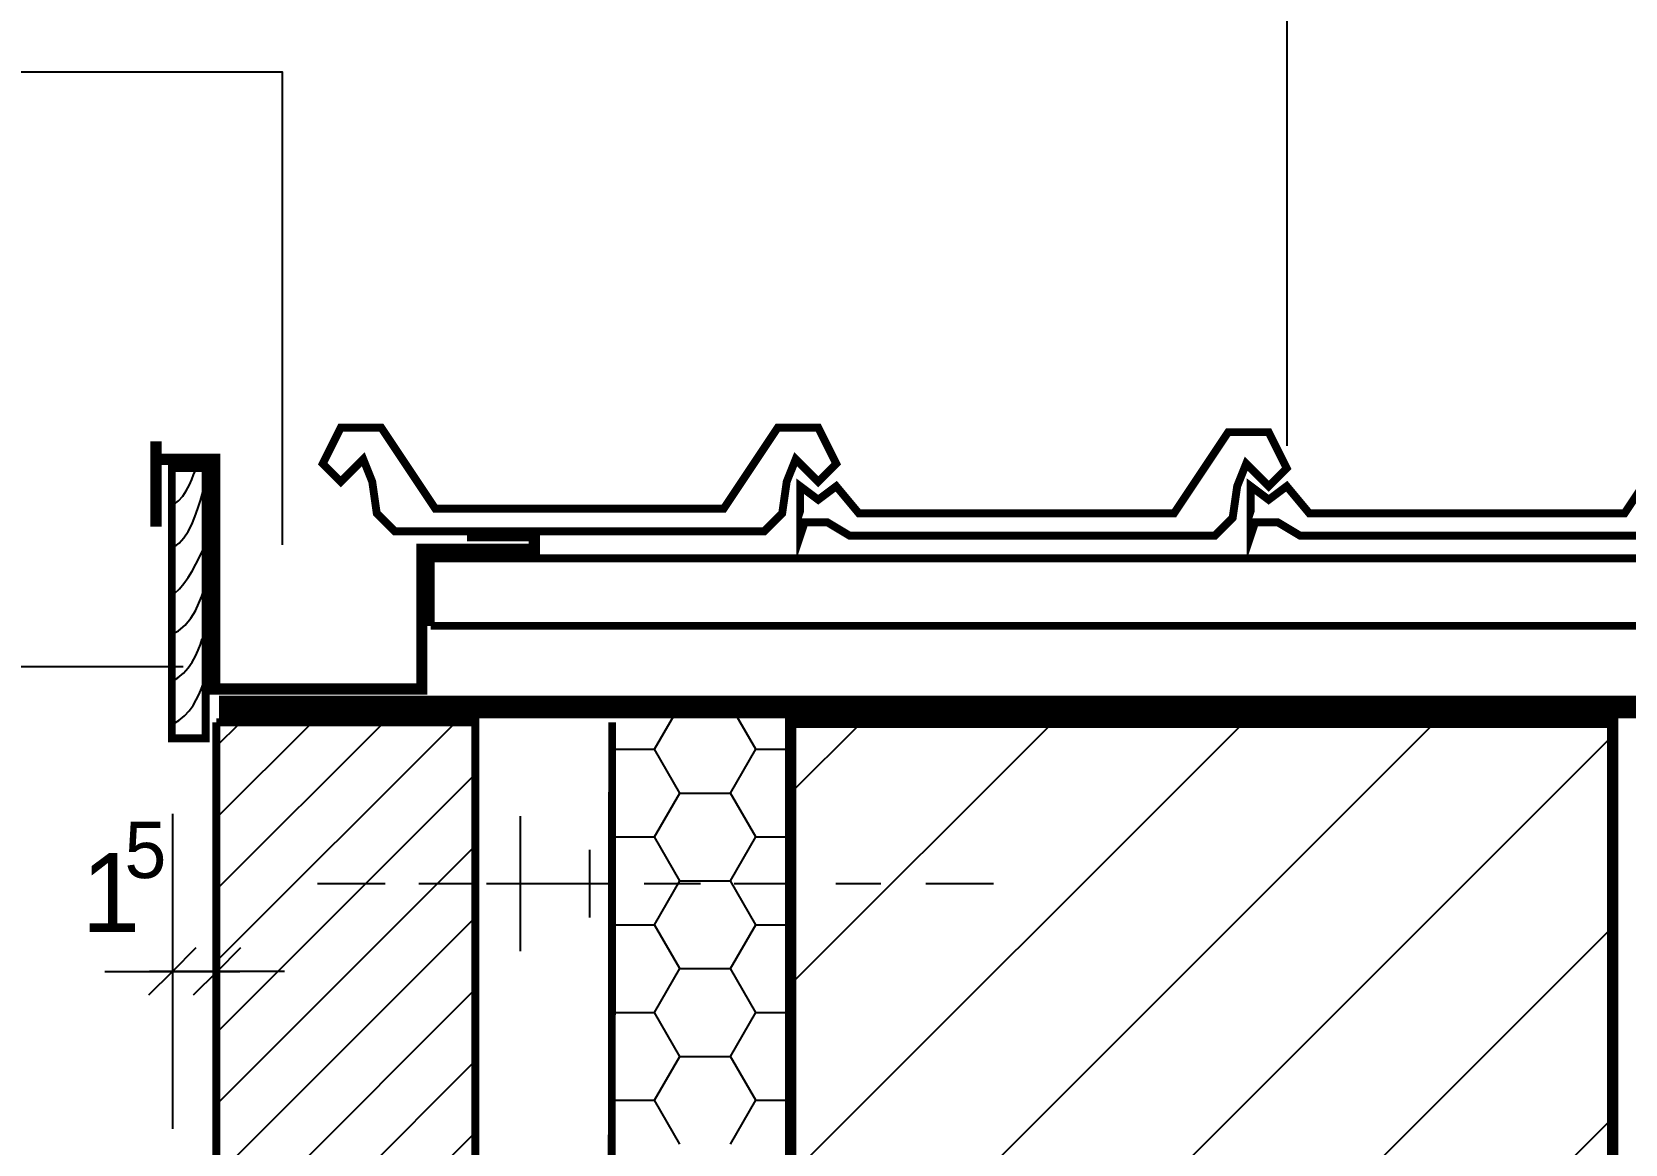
# Model space of a CAD drawing. Extents: x 0 to 21025, y 0 to 14850.
# Drawn here: x 10187 to 11956, y 3745 to 4979 of the extents above; entities that cross this region are included whole.
import ezdxf
from ezdxf.enums import TextEntityAlignment as Align

# ---------------------------------------------------------------- set-up
doc = ezdxf.new("R2010")
doc.units = 0
doc.header["$LTSCALE"] = 175
doc.linetypes.add('GESTRICHELTX2', pattern=[1.5, 1, -0.5])
doc.layers.get('0').update_dxf_attribs({"linetype": 'CONTINUOUS'})
doc.layers.get('DEFPOINTS').update_dxf_attribs({"linetype": 'CONTINUOUS'})
for name, color, linetype in [('BEMASSUNG', 7, 'CONTINUOUS'), ('DACHZIEGEL', 8, 'CONTINUOUS'), ('DAEMMUNG', 4, 'CONTINUOUS'), ('DETAILS', 7, 'GESTRICHELTX2'), ('DRAHTANKER', 7, 'CONTINUOUS'), ('HOLZ', 5, 'CONTINUOUS'), ('LEGENDE-35', 7, 'CONTINUOUS'), ('MAUERWERK', 6, 'CONTINUOUS'), ('PE-FOLIE', 1, 'GESTRICHELTX2'), ('SCHRAFFUR', 2, 'CONTINUOUS')]:
    doc.layers.add(name, color=color, linetype=linetype)
doc.dimstyles.get("Standard").update_dxf_attribs({"dimtxt": 2.5, "dimasz": 2.5, "dimexe": 1.25, "dimexo": 0.625, "dimtad": 1, "dimcen": 2.5, "dimazin": 3, "dimtfac": 1, "dimtmove": 0, "dimatfit": 3})

# ---------------------------------------------------------------- blocks, each defined once
blk = doc.blocks.new('*X5')
at = {"color": 0}
for p, q in [((5645, 9702.025157), (5910.474843, 9967.5)), ((5645, 9781.57467), (5830.92533, 9967.5)), ((5645, 9861.124183), (5751.375817, 9967.5)), ((5645, 9940.673696), (5671.826304, 9967.5)), ((5645, 9622.475644), (5932.5, 9909.975644)), ((5645, 9542.926131), (5932.5, 9830.426131)), ((5645, 9463.376618), (5932.5, 9750.876618)), ((5645, 9383.827106), (5932.5, 9671.327106)), ((5645, 9304.277593), (5932.5, 9591.777593)), ((5645, 9224.72808), (5932.5, 9512.22808)), ((5645, 9145.178567), (5932.5, 9432.678567)), ((5645, 9065.629054), (5932.5, 9353.129054)), ((5645, 8986.079541), (5932.5, 9273.579541)), ((5645, 8906.530028), (5932.5, 9194.030028)), ((5645, 8826.980515), (5932.5, 9114.480515)), ((5645, 8747.431002), (5932.5, 9034.931002)), ((5645, 8667.88149), (5932.5, 8955.38149)), ((5645, 8588.331977), (5932.5, 8875.831977)), ((5645, 8508.782464), (5932.5, 8796.282464)), ((5645, 8429.232951), (5932.5, 8716.732951)), ((5645, 8349.683438), (5932.5, 8637.183438)), ((5684.866075, 8310), (5932.5, 8557.633925)), ((5764.415588, 8310), (5932.5, 8478.084412)), ((5843.965101, 8310), (5932.5, 8398.534899)), ((5923.514613, 8310), (5932.5, 8318.985387))]:
    blk.add_line(p, q, dxfattribs=at)
blk = doc.blocks.new('*X6')
at = {"color": 0}
for p, q in [((6282.5, 9252.348481), (6997.651519, 9967.5)), ((6282.5, 9464.480515), (6785.519485, 9967.5)), ((6282.5, 9676.61255), (6573.38745, 9967.5)), ((6282.5, 9888.744584), (6361.255416, 9967.5)), ((6282.5, 9040.216447), (7195, 9952.716447)), ((6282.5, 8828.084412), (7195, 9740.584412)), ((6282.5, 8615.952378), (7195, 9528.452378)), ((6282.5, 8403.820344), (7195, 9316.320344)), ((6400.811691, 8310), (7195, 9104.188309)), ((6612.943725, 8310), (7195, 8892.056275)), ((6825.07576, 8310), (7195, 8679.92424)), ((7037.207794, 8310), (7195, 8467.792206))]:
    blk.add_line(p, q, dxfattribs=at)
blk = doc.blocks.new('MASSHILFSLINIE')
for points in [[(0, -175), (0, 175)], [(0, 0), (26.516504, 26.516504)], [(75, 0), (-75, 0)], [(0, 0), (-26.516504, -26.516504)]]:
    blk.add_lwpolyline(points)
blk = doc.blocks.new('*D39')
at = {"color": 0, "linetype": 'BYBLOCK'}
blk.add_line((3356.72129, 4461.423158), (3309.180412, 4461.423158), dxfattribs=at)
at = {"layer": 'DEFPOINTS', "color": 0, "linetype": 'BYBLOCK'}
for p in [(3308.180412, 4496.083823), (3357.72129, 4496.083823), (3308.180412, 4461.423158)]:
    blk.add_point(p, dxfattribs=at)
at = {"color": 0, "linetype": 'BYBLOCK', "rotation": 180}
blk.add_blockref('MASSHILFSLINIE', (3308.180412, 4461.423158), dxfattribs=at)
at = {"color": 0, "linetype": 'BYBLOCK'}
blk.add_blockref('MASSHILFSLINIE', (3357.72129, 4461.423158), dxfattribs=at)
blk.add_text('1', height=87.5, dxfattribs=at).set_placement((3240, 4548.923158), align=Align.MIDDLE_CENTER)

msp = doc.modelspace()

# ---------------------------------------------------------------- linework, layer by layer
at = {"color": 0}
for p, q in [((10878.109379, 4183.001642), (10906.234379, 4231.715571)), ((10906.23438, 4231.715526), (10962.48438, 4231.715526)), ((10990.609341, 4183.001618), (10962.484341, 4231.715547)), ((11029.35938, 4206.4523), (11035.767212, 4212.860132)), ((10828.213716, 4183.001597), (10878.10938, 4183.001597)), ((10906.234341, 4134.287689), (10878.109341, 4183.001618)), ((10962.484379, 4134.287713), (10990.609379, 4183.001642)), ((10990.60938, 4183.001597), (11030.489283, 4183.001597)), ((10878.109379, 4085.573784), (10906.234379, 4134.287713)), ((10906.23438, 4134.287669), (10962.48438, 4134.287669)), ((10990.609341, 4085.57376), (10962.484341, 4134.287689)), ((10827.860536, 4085.57374), (10878.10938, 4085.57374)), ((10906.234341, 4036.859832), (10878.109341, 4085.573761)), ((10962.484378, 4036.859855), (10990.609378, 4085.573784)), ((10990.60938, 4085.57374), (11030.489283, 4085.57374)), ((10878.109379, 3988.145926), (10906.234379, 4036.859855)), ((10906.23438, 4036.859811), (10962.48438, 4036.859811)), ((10990.609341, 3988.145902), (10962.484341, 4036.859831)), ((10827.507355, 3988.145882), (10878.10938, 3988.145882)), ((10906.234342, 3939.431974), (10878.109342, 3988.145903)), ((10962.484378, 3939.431997), (10990.609378, 3988.145926)), ((10990.60938, 3988.145882), (11030.489283, 3988.145882)), ((10878.109378, 3890.718068), (10906.234378, 3939.431997)), ((10906.23438, 3939.431954), (10962.48438, 3939.431954)), ((10990.609341, 3890.718045), (10962.484341, 3939.431974)), ((10827.154175, 3890.718025), (10878.10938, 3890.718025)), ((10906.234342, 3842.004116), (10878.109342, 3890.718045)), ((10962.484378, 3842.004139), (10990.609378, 3890.718068)), ((10990.60938, 3890.718025), (11030.489283, 3890.718025)), ((10878.109378, 3793.29021), (10906.234378, 3842.004139)), ((10906.23438, 3842.004096), (10962.48438, 3842.004096)), ((10990.609342, 3793.290187), (10962.484342, 3842.004116)), ((10826.800995, 3793.290167), (10878.10938, 3793.290167)), ((10906.234342, 3744.576258), (10878.109342, 3793.290187)), ((10962.484378, 3744.576282), (10990.609378, 3793.29021)), ((10990.60938, 3793.290167), (11030.489283, 3793.290167))]:
    msp.add_line(p, q, dxfattribs=at)
at = {"layer": 'DACHZIEGEL', "const_width": 8.75}
for points in [[(10790, 4450), (10635, 4450), (10575, 4540), (10530, 4540), (10510, 4500), (10530, 4480), (10555, 4505), (10565, 4480), (10570, 4445), (10590, 4425), (10790, 4425)], [(10780, 4450), (10955, 4450), (11015, 4540), (11060, 4540), (11080, 4500), (11060, 4480), (11035, 4505), (11025, 4480), (11020, 4445), (11000, 4425), (10780, 4425)]]:
    msp.add_lwpolyline(points, dxfattribs=at)
for points in [[(11520, 4440), (11500, 4420), (11095, 4420), (11070, 4435), (11045, 4435), (11040, 4420), (11040, 4475), (11060, 4460), (11080, 4475), (11105, 4445), (11455, 4445), (11515, 4535), (11560, 4535), (11580, 4495), (11560, 4475), (11535, 4500), (11525, 4475)], [(12020, 4440), (12000, 4420), (11595, 4420), (11570, 4435), (11545, 4435), (11540, 4420), (11540, 4475), (11560, 4460), (11580, 4475), (11605, 4445), (11955, 4445), (12015, 4535), (12060, 4535), (12080, 4495), (12060, 4475), (12035, 4500), (12025, 4475)]]:
    msp.add_lwpolyline(points, close=True, dxfattribs=at)
at = {"layer": 'DAEMMUNG', "const_width": 8.75}
msp.add_lwpolyline([(10831.298947, 4212.860132), (10831.298947, 4212.860132), (10829.686394, 2555.360132)], dxfattribs=at)
at = {"layer": 'DETAILS'}
for points in [[(10729.35938, 4108.787465), (10729.35938, 3958.787465)], [(10805.976103, 4071.227005), (10805.976103, 3996.227005)], [(10504.35938, 4033.787465), (10579.35938, 4033.787465)], [(10616.85938, 4033.787465), (10679.35938, 4033.787465)], [(10691.85938, 4033.787465), (10829.35938, 4033.787465)], [(10866.85938, 4033.787465), (10929.35938, 4033.787465)], [(10966.85938, 4033.787465), (11029.35938, 4033.787465)], [(11079.35938, 4033.787465), (11129.35938, 4033.787465)], [(11179.35938, 4033.787465), (11254.35938, 4033.787465)]]:
    msp.add_lwpolyline(points, dxfattribs=at)
at = {"layer": 'DRAHTANKER', "const_width": 12.5}
for points in [[(10675, 4405), (10620, 4405), (10620, 4250), (10390, 4250), (10390, 4505), (10325, 4505), (10325, 4525), (10325, 4430)], [(10640, 4405), (10745, 4405), (10745, 4420), (10670, 4420)]]:
    msp.add_lwpolyline(points, dxfattribs=at)
at = {"layer": 'HOLZ', "const_width": 8.75}
msp.add_lwpolyline([(10380, 4495), (10342.5, 4495), (10342.5, 4195), (10380, 4195)], close=True, dxfattribs=at)
for points in [[(15880, 4395), (10630, 4395), (10630, 4320)], [(10630, 4320), (15880, 4320)]]:
    msp.add_lwpolyline(points, dxfattribs=at)
at = {"layer": 'LEGENDE-35'}
for points in [[(13365, 6930), (11580, 6930), (11580, 4520)], [(7960, 4515), (10070, 4515), (10070, 4935), (10465, 4935), (10465, 4410)], [(8020, 4275), (10355, 4275)]]:
    msp.add_lwpolyline(points, dxfattribs=at)
at = {"layer": 'MAUERWERK'}
for points, const_width in [([(10391.85938, 4212.860132), (10391.85938, 2555.360132)], 8.75), ([(10679.35938, 2555.360132), (10679.35938, 4212.860132), (10391.85938, 4212.860132)], 8.75), ([(11941.85938, 2555.360132), (11941.85938, 4212.860132), (11029.35938, 4212.860132), (11029.35938, 2555.360132)], 12.5)]:
    msp.add_lwpolyline(points, dxfattribs=dict(at, const_width=const_width))
at = {"layer": 'PE-FOLIE', "const_width": 25}
msp.add_lwpolyline([(10395, 4230), (15880, 4230)], dxfattribs=at)
at = {"layer": 'SCHRAFFUR'}
for points in [[(10345, 4455), (10350.041633, 4458.734896), (10354.589582, 4463.956186), (10358.588819, 4470.052247), (10361.984318, 4476.411454), (10364.721051, 4482.422183), (10366.743989, 4487.47281), (10367.998105, 4490.951711), (10368.428373, 4492.247261)], [(10344.565635, 4407.067149), (10350.57126, 4411.658898), (10355.857812, 4417.608199), (10360.505189, 4424.675485), (10364.593286, 4432.621188), (10368.202001, 4441.205741), (10371.411229, 4450.189576), (10374.300869, 4459.333125), (10376.950816, 4468.396822)], [(10345.417879, 4355.959121), (10350.907497, 4361.139812), (10355.937709, 4367.059167), (10360.608385, 4373.657295), (10365.019395, 4380.874307), (10369.27061, 4388.650312), (10373.461899, 4396.925419), (10377.693131, 4405.63974), (10382.064178, 4414.733383)], [(10341.156658, 4309.961916), (10350.005317, 4314.542), (10357.455771, 4320.888911), (10363.627865, 4328.453636), (10368.641447, 4336.68716), (10372.61636, 4345.040468), (10375.672451, 4352.964548), (10377.929566, 4359.910384), (10379.507549, 4365.328962)], [(10342.008902, 4258.002084), (10349.171382, 4262.322634), (10355.365109, 4267.491661), (10360.659991, 4273.319504), (10365.125939, 4279.616506), (10368.832861, 4286.193005), (10371.850668, 4292.859343), (10374.249268, 4299.42586), (10376.098572, 4305.702897)], [(10342.861146, 4210.301271), (10350.235023, 4214.828117), (10356.470363, 4220.003799), (10361.706987, 4225.678584), (10366.084714, 4231.702742), (10369.743365, 4237.926541), (10372.822759, 4244.20025), (10375.462718, 4250.374139), (10377.80306, 4256.298476)]]:
    msp.add_lwpolyline(points, dxfattribs=at)

# ---------------------------------------------------------------- block references
for name in ['*X5', '*X6']:
    msp.add_blockref(name, (4746.85938, -5754.639868), dxfattribs=at)

# ---------------------------------------------------------------- texts
at = {"layer": 'BEMASSUNG'}
msp.add_text('5', height=62.5, dxfattribs=at).set_placement((10290, 4040))

# ---------------------------------------------------------------- dimensions: what is measured, and where the dimension line sits
dim = msp.add_linear_dim(base=(10343.180412, 3936.423158), p1=(10392.72129, 3971.083823), p2=(10343.180412, 3971.083823), text='1', dimstyle='Standard', dxfattribs=at)
dim.commit()
dim.dimension.update_dxf_attribs({"geometry": '*D39', "text_midpoint": (10275, 4023.923158), "dimtype": 128, "insert": (7035, -525)})

doc.saveas('drawing.dxf')
